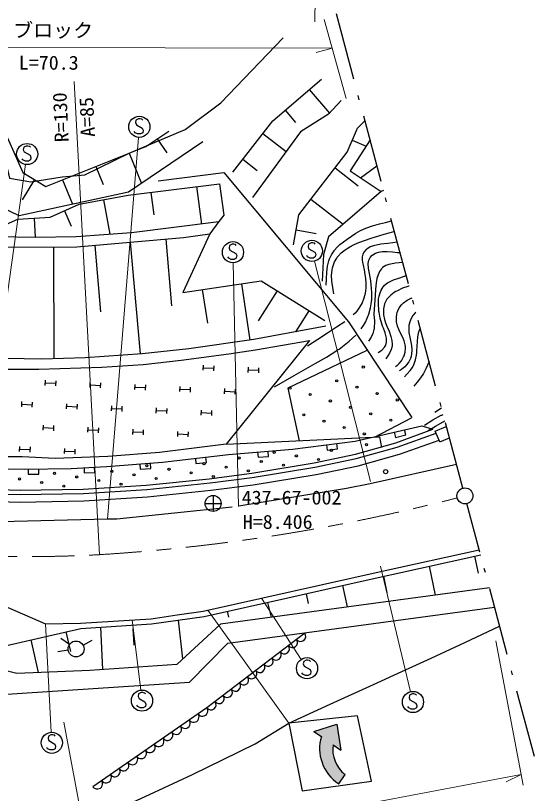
# Model space of a CAD drawing. Units: millimetres, scale not verified. Extents: x 40000 to 680000, y 20000 to 380000.
# Drawn here: x 216054 to 265069, y 242784 to 316309 of the extents above; entities that cross this region are included whole.
import ezdxf
from ezdxf.enums import TextEntityAlignment as Align

# ---------------------------------------------------------------- set-up
doc = ezdxf.new("R2010")
doc.units = ezdxf.units.MM
doc.header["$LTSCALE"] = 1000
doc.linetypes.add('USER1', pattern=[8.2, 4, -1.4, 1.4, -1.4])
doc.linetypes.add('USER3', pattern=[10, 6.4, -1.6, 0.4, -1.6])
for name, color, linetype, lineweight in [('M-BGD', 7, 'Continuous', 25), ('M-BMK', 2, 'USER1', 13), ('M-BMK-ROW', 30, 'Continuous', 25), ('M-BMK-SRVR', 3, 'Continuous', 25), ('M-OTRS', 6, 'USER3', 25), ('M-STR-HTXT', 7, 'Continuous', 13), ('M-STR-STR3', 7, 'Continuous', 25), ('M-STR-STRC', 7, 'Continuous', 25)]:
    doc.layers.add(name, color=color, linetype=linetype, lineweight=lineweight)
doc.styles.add('ＭＳ ゴシック', font='')
doc.styles.get('ＭＳ ゴシック').set_extended_font_data('MS Gothic')

msp = doc.modelspace()

# ---------------------------------------------------------------- hatches: boundary and pattern name
at = {"layer": 'M-STR-STRC'}
msp.add_hatch(color=256, dxfattribs=at).paths.add_polyline_path([(246589, 243679), (245790, 244386), (245310, 245049), (244967, 245803), (244776, 246738), (244804, 247562), (244944, 248151), (244229, 248644), (246388, 249334), (246785, 246878), (246054, 247381), (246027, 246685), (246161, 246034), (246567, 245227), (246954, 244773), (247196, 244560)])

# ---------------------------------------------------------------- linework, layer by layer
at = {"layer": 'M-BGD'}
for p, q in [((243801, 309322), (245725, 307086)), ((241515, 307355), (242502, 306208)), ((239424, 305156), (241605, 303454)), ((229445, 304658), (230332, 303332)), ((247864, 304524), (249161, 303973)), ((226792, 303308), (227944, 300425)), ((237527, 302725), (238880, 301670)), ((223643, 302050), (224329, 300333)), ((246237, 301914), (248430, 300212)), ((248629, 300985), (250191, 302111)), ((217829, 300822), (216670, 298904)), ((220493, 300793), (221421, 298470)), ((233155, 300140), (233605, 296585)), ((228842, 299594), (229111, 297466)), ((250814, 299770), (250583, 299672)), ((224371, 298894), (224969, 295657)), ((243946, 298964), (247005, 296589)), ((220685, 297867), (221321, 296411)), ((217797, 297165), (217921, 295366)), ((242550, 296059), (244465, 295724)), ((226883, 294885), (227812, 284324)), ((230238, 295180), (230792, 288881)), ((219637, 294439), (219655, 283882)), ((223528, 294590), (224082, 288293)), ((237399, 290959), (238194, 285636)), ((233696, 290405), (234170, 287229)), ((240753, 290294), (238982, 287466)), ((243759, 288413), (242509, 286415)), ((256292, 279213), (255650, 278779)), ((255700, 277036), (256723, 277467)), ((256814, 277250), (256723, 277467)), ((256127, 276022), (255700, 277036)), ((256127, 276022), (257039, 276406)), ((228508, 270814), (234507, 271440)), ((222489, 270431), (228508, 270814)), ((216471, 270329), (222489, 270431)), ((259423, 265203), (259767, 263602)), ((255113, 264255), (255699, 261530)), ((250803, 263307), (251139, 261746)), ((246928, 262441), (247391, 260408)), ((243498, 261657), (243709, 260730)), ((214764, 260608), (218868, 258803)), ((239867, 260843), (240191, 259436)), ((236036, 259998), (236162, 259454)), ((218868, 258803), (222190, 258872)), ((231403, 259165), (231837, 255500)), ((224064, 258492), (224266, 254488)), ((227139, 258381), (227218, 256793)), ((221146, 256858), (220315, 257414)), ((220818, 258052), (221238, 256198)), ((217487, 257290), (218186, 254207)), ((222426, 256802), (223301, 257285)), ((221028, 256323), (220041, 256167)), ((238674, 247484), (241863, 249421))]:
    msp.add_line(p, q, dxfattribs=at)
for points in [[(236579, 301510), (240372, 306371), (244944, 310306)], [(233758, 304372), (226736, 299605), (216390, 297394), (213808, 298603), (211472, 301530), (211489, 304816), (209534, 309575)], [(215077, 308333), (214798, 305894), (216739, 301480), (218919, 300164), (228367, 303937), (230524, 305379)], [(246826, 308291), (245624, 306976), (242979, 305330), (238428, 299117)], [(242300, 294630), (242801, 297488), (247383, 303390), (248344, 305658), (249058, 306360)], [(249536, 304566), (247677, 301625), (250583, 299672), (245618, 295394), (245128, 293735), (245009, 291209)], [(229539, 300691), (235721, 301472), (247511, 287371), (253498, 278303)], [(140648, 301036), (175247, 280980), (178651, 278919), (182180, 277060), (185006, 275981), (188823, 274774), (192692, 273752), (198543, 272475), (204482, 271627), (210469, 271206), (216476, 271029), (222461, 271131), (228449, 271512), (234425, 272136), (238393, 272648), (244325, 273623), (248241, 274442), (252097, 275518), (255785, 276834)], [(212611, 295446), (216282, 297060), (219313, 297268), (222057, 298467), (226685, 299322), (235312, 300413), (235731, 297442), (235262, 296828)], [(199663, 296898), (206002, 295972), (212611, 295446), (217921, 295366), (221783, 295440), (226998, 295795), (235262, 296828), (234393, 295690)], [(245402, 290837), (245416, 291439), (245454, 292066), (245526, 292609), (245658, 293138), (245682, 293208), (245716, 293301), (245908, 293706), (246154, 294082), (246165, 294097), (246188, 294127), (246426, 294403), (246699, 294664), (247034, 294926), (247394, 295183), (247788, 295459), (248206, 295735), (248650, 295985), (249131, 296207), (249762, 296426), (250434, 296609), (250996, 296750), (251580, 296894)], [(198999, 296002), (206530, 294908), (212997, 294428), (221851, 294442), (231916, 295327), (234393, 295690), (231844, 290129)], [(246105, 290013), (246010, 290595), (245935, 291208), (245912, 291729), (245953, 292276), (245991, 292474), (246042, 292668), (246187, 293041), (246387, 293389), (246445, 293471), (246518, 293566), (246826, 293889), (247175, 294168), (247385, 294307), (247627, 294448), (248043, 294658), (248485, 294851), (249638, 295265), (250874, 295641), (251332, 295770), (251791, 295896), (251816, 295903), (251843, 295910)], [(252116, 294884), (251690, 294819), (251234, 294766), (250562, 294694), (249873, 294558), (249557, 294437), (249237, 294238), (249204, 294211), (249140, 294154), (248974, 293969), (248850, 293749), (248794, 293498), (248799, 293234), (248837, 292983), (248893, 292713), (248976, 292279), (249049, 291836), (249107, 291450), (249142, 291044), (249137, 290533), (249068, 290025), (249024, 289831), (248962, 289612), (248788, 289168), (248558, 288751), (248433, 288566), (248278, 288368), (248120, 288189), (247948, 288010)], [(248704, 286685), (248909, 287001), (249106, 287340), (249274, 287699), (249416, 288088), (249575, 288671), (249675, 289266), (249694, 289456), (249708, 289678), (249712, 290104), (249685, 290546), (249604, 291222), (249475, 291939), (249386, 292396), (249359, 292870), (249383, 293038), (249432, 293201), (249565, 293442), (249749, 293650), (249777, 293674), (249815, 293706), (250040, 293848), (250328, 293953), (250731, 294012), (251160, 294009), (251651, 293967), (252143, 293921), (252258, 293914), (252376, 293909)], [(252627, 292966), (251947, 292906), (251316, 292785), (251019, 292671), (250731, 292486), (250675, 292436), (250622, 292381), (250439, 292122), (250302, 291816), (250197, 291450), (250124, 291043), (250066, 290453), (250034, 289852), (249956, 288985), (249913, 288080), (249953, 287417), (249933, 286736), (249924, 286680), (249912, 286625), (249803, 286272), (249635, 285922), (249523, 285731), (249402, 285536)], [(231844, 290129), (239250, 291236), (245262, 287471)], [(250307, 284463), (250639, 284694), (250914, 284957), (250980, 285051), (251040, 285170), (251101, 285429), (251102, 285708), (251097, 285761), (251089, 285827), (250974, 286312), (250802, 286775), (250732, 286953), (250654, 287159), (250497, 287703), (250398, 288262), (250384, 288371), (250368, 288507), (250329, 289012), (250353, 289546), (250391, 289781), (250451, 290013), (250579, 290342), (250770, 290658), (250839, 290743), (250913, 290822), (251186, 291039), (251513, 291218), (251640, 291274), (251768, 291327), (252353, 291533), (252958, 291724)], [(253222, 290732), (253165, 290717), (253106, 290702), (252615, 290535), (252118, 290298), (251973, 290215), (251830, 290126), (251497, 289881), (251208, 289592), (251130, 289490), (251049, 289364), (250916, 289069), (250832, 288734), (250813, 288581), (250804, 288428), (250826, 288008), (250914, 287567), (251012, 287251), (251133, 286942), (251333, 286474), (251516, 285979), (251606, 285599), (251632, 285215), (251628, 285143), (251618, 285054), (251535, 284738), (251382, 284412), (251217, 284142), (251037, 283875)], [(251942, 283137), (252121, 283269), (252295, 283419), (252511, 283677), (252678, 283975), (252712, 284054), (252750, 284150), (252852, 284508), (252892, 284874), (252889, 285015), (252872, 285174), (252768, 285568), (252606, 285946), (252459, 286239), (252301, 286562), (252149, 286952), (252051, 287374), (252048, 287392), (252046, 287409), (252025, 287764), (252067, 288118), (252101, 288253), (252152, 288403), (252301, 288698), (252512, 288977), (252602, 289069), (252697, 289155), (253038, 289395), (253423, 289590), (253469, 289609), (253516, 289629)], [(253875, 288284), (253844, 288255), (253812, 288224), (253595, 287974), (253414, 287683), (253289, 287365), (253213, 287002), (253193, 286682), (253212, 286362), (253319, 285754), (253444, 285122), (253481, 284707), (253455, 284295), (253418, 284105), (253353, 283898), (253204, 283590), (252989, 283290), (252832, 283122), (252660, 282969), (252500, 282849), (252330, 282731)], [(245371, 286943), (238552, 285687), (232426, 284821)], [(247169, 287372), (246365, 286847), (245529, 286302), (244606, 285698), (243646, 285069)], [(240499, 281217), (242378, 282302), (244344, 283418), (245435, 284035), (246492, 284702), (246535, 284732), (246620, 284792), (247095, 285151), (247574, 285545), (247888, 285818), (248212, 286105)], [(252788, 282149), (253062, 282440), (253331, 282756), (253537, 283053), (253709, 283384), (253843, 283782), (253925, 284222), (253946, 284421), (253960, 284620), (253988, 285047), (254013, 285501), (254046, 285957), (254145, 286420), (254209, 286577), (254291, 286723)], [(232426, 284821), (228014, 284337), (222630, 283972), (218533, 283847), (211814, 283970), (205314, 284478), (201482, 284959), (197126, 285671)], [(255120, 283609), (254976, 283265), (254815, 282916), (254578, 282489), (254298, 282063), (254001, 281671), (253679, 281275)], [(254689, 277608), (255468, 278095), (256274, 278526), (256307, 278542), (256378, 278574), (256453, 278607)], [(255036, 277104), (255730, 277503), (256453, 277916), (256531, 277960), (256613, 278006)], [(235936, 275810), (250418, 276475), (250610, 275483)], [(234507, 271440), (238494, 271955), (244454, 272934), (248407, 273761), (252309, 274851), (256060, 276189)], [(184775, 275319), (188628, 274101), (192527, 273071), (198419, 271785), (204408, 270930), (210434, 270507), (216471, 270329)], [(222190, 258872), (228853, 259303), (231332, 259660), (233781, 260013), (250695, 263795), (259862, 265812)], [(212424, 256132), (222222, 258373), (228905, 258805), (233872, 259521), (241782, 261265), (248607, 262824), (259991, 265328)], [(260819, 262222), (235416, 258792), (231276, 254984), (223068, 254403), (216159, 254126), (214651, 254510)], [(211405, 253981), (214267, 252102), (232494, 253295), (236108, 256993), (261304, 260401)], [(241863, 249421), (245786, 251209), (249865, 253070), (252544, 254297), (255327, 255581), (258494, 257059), (261782, 258607)], [(224805, 240873), (228714, 242670), (232761, 244576), (235665, 245991), (238674, 247484)]]:
    msp.add_lwpolyline(points, dxfattribs=at)
msp.add_circle((221769, 256440), 750, dxfattribs=at)
at = {"layer": 'M-BMK'}
for centre, radius, start, end in [((217068, 395167), 130000, 244.94214, 273.04352), ((212777, 445002), 180000, 273.56525, 284.47797)]:
    msp.add_arc(centre, radius, start, end, dxfattribs=at)
at = {"layer": 'M-BMK-ROW'}
msp.add_lwpolyline([(192670, 309106), (192998, 310443), (193500, 312152), (194284, 314602), (202202, 315123), (203587, 314950), (207399, 315277), (208033, 317847), (210323, 320933), (212606, 323658), (214523, 320066), (214994, 312652), (214876, 306782), (215081, 302694), (215468, 300938), (217500, 300596), (220448, 301075), (222601, 301253), (226792, 303308), (232079, 305543), (235437, 308058), (241339, 314203)], dxfattribs=at)
at = {"layer": 'M-BMK-SRVR'}
for p, q in [((234714, 270946), (234714, 269446)), ((233964, 270196), (235464, 270196))]:
    msp.add_line(p, q, dxfattribs=at)
for centre in [(258504, 270907), (234714, 270196)]:
    msp.add_circle(centre, 750, dxfattribs=at)
at = {"layer": 'M-OTRS'}
for p, q in [((258311, 271632), (242553, 330775)), ((265069, 246269), (258697, 270183))]:
    msp.add_line(p, q, dxfattribs=at)
at = {"layer": 'M-STR-HTXT'}
for p, q in [((244313, 315724), (244399, 320976)), ((247270, 308468), (245208, 315933)), ((245954, 313231), (182570, 313379)), ((245954, 313231), (244453, 312814)), ((223971, 265351), (221592, 310082)), ((224753, 268705), (227665, 304797)), ((212249, 268516), (217007, 302229)), ((237126, 269918), (236610, 292939)), ((249594, 272267), (244291, 293095)), ((250520, 264254), (253360, 252401)), ((239295, 261246), (243046, 255458)), ((234210, 260109), (241863, 249421)), ((227083, 259189), (227876, 252550)), ((218868, 258803), (219425, 248571)), ((261430, 257202), (263995, 243581)), ((223181, 235897), (220616, 249518)), ((263810, 244564), (222996, 236880)), ((263810, 244564), (262413, 243874))]:
    msp.add_line(p, q, dxfattribs=at)
at = {"layer": 'M-STR-STR3'}
for p, q in [((233786, 282782), (233808, 283262)), ((234785, 282736), (234807, 283215)), ((233797, 283022), (234796, 282975)), ((238024, 282584), (238046, 283063)), ((238035, 282824), (239034, 282777)), ((239023, 282537), (239045, 283017)), ((218854, 281357), (218876, 281837)), ((219853, 281311), (219875, 281790)), ((223092, 281159), (223114, 281639)), ((218865, 281597), (219864, 281550)), ((223103, 281399), (224102, 281352)), ((224091, 281112), (224113, 281592)), ((227330, 280961), (227352, 281440)), ((227341, 281200), (228340, 281154)), ((228329, 280914), (228351, 281394)), ((231568, 280762), (231590, 281242)), ((231579, 281002), (232578, 280956)), ((232567, 280716), (232589, 281195)), ((235806, 280564), (235828, 281044)), ((236805, 280517), (236827, 280997)), ((235817, 280804), (236816, 280757)), ((216636, 279337), (216658, 279817)), ((216647, 279577), (217646, 279530)), ((217634, 279291), (217657, 279770)), ((220874, 279139), (220896, 279619)), ((221872, 279092), (221895, 279572)), ((225112, 278941), (225134, 279420)), ((220885, 279379), (221884, 279332)), ((225123, 279181), (226122, 279134)), ((226111, 278894), (226133, 279374)), ((229350, 278743), (229372, 279222)), ((229361, 278982), (230360, 278936)), ((230349, 278696), (230371, 279175)), ((233588, 278544), (233610, 279024)), ((233599, 278784), (234598, 278737)), ((234587, 278498), (234609, 278977)), ((249952, 276463), (253471, 278289)), ((218655, 277119), (218678, 277599)), ((218667, 277359), (219666, 277312)), ((219654, 277073), (219677, 277552)), ((222894, 276921), (222916, 277400)), ((223892, 276874), (223915, 277354)), ((227131, 276723), (227154, 277202)), ((222905, 277161), (223904, 277114)), ((227143, 276963), (228142, 276916)), ((228130, 276676), (228153, 277156)), ((231370, 276524), (231392, 277004)), ((231381, 276764), (232380, 276717)), ((232368, 276478), (232391, 276957)), ((216437, 275099), (216460, 275579)), ((216449, 275339), (217447, 275292)), ((217436, 275053), (217459, 275532)), ((220675, 274901), (220698, 275381)), ((220687, 275141), (221685, 275094)), ((221674, 274854), (221697, 275334)), ((222447, 271550), (228402, 271931))]:
    msp.add_line(p, q, dxfattribs=at)
for points in [[(214066, 282883), (218257, 282871), (224199, 283076), (228103, 283341), (231709, 283736), (236205, 284333), (238712, 284699), (243819, 285610), (235936, 275810), (229648, 275018), (224776, 274634), (219807, 274444), (216667, 274590), (210816, 274610)], [(249240, 284662), (241775, 281103), (242829, 276123)], [(183856, 278100), (186078, 277478), (191800, 276128), (195930, 275318), (199346, 274760), (202683, 274311), (207553, 273824), (212273, 273539), (216859, 273440), (221322, 273509), (224634, 273684), (229928, 274085), (236157, 274825)], [(228402, 271931), (234355, 272525), (238373, 273069), (244269, 274038), (248155, 274840), (251982, 275920), (255483, 277209)], [(236157, 274825), (242202, 275330), (248144, 276077), (254418, 277527), (255483, 277209)], [(251830, 276929), (251943, 276442), (252917, 276667), (252805, 277154)], [(185176, 276365), (188925, 275183), (192777, 274162), (198593, 272876), (204536, 272006), (210490, 271636), (216495, 271439), (222447, 271550)], [(245414, 275734), (245476, 275238), (246468, 275362), (246406, 275859)], [(238915, 275056), (238957, 274557), (239953, 274640), (239912, 275139)], [(233039, 274455), (233098, 273958), (234091, 274076), (234032, 274573)], [(222520, 273572), (222546, 273073), (223545, 273126), (223519, 273625)], [(227788, 273922), (227826, 273424), (228823, 273499), (228785, 273998)], [(257716, 273865), (249550, 272062), (247328, 271611), (237153, 269931)], [(217243, 273446), (217251, 272946), (218250, 272961), (218243, 273461)], [(236510, 269849), (225618, 268702), (224753, 268705), (214662, 268461), (212249, 268516), (203816, 269130), (199802, 269642), (192992, 270790), (187626, 271937)], [(243367, 257933), (234126, 250873), (223361, 243424)]]:
    msp.add_lwpolyline(points, dxfattribs=at)
for centre, radius in [((248903, 283089), 100), ((246393, 281786), 100), ((241976, 281088), 100), ((248300, 281182), 100), ((243882, 280484), 100), ((250206, 280578), 100), ((245789, 279880), 100), ((252113, 279975), 100), ((243278, 278577), 100), ((247696, 279276), 100), ((249602, 278672), 100), ((245185, 277973), 100), ((251509, 278068), 100), ((247092, 277369), 100), ((248998, 276765), 100), ((249199, 275753), 100), ((240483, 275027), 100), ((245888, 275219), 100), ((237172, 274493), 100), ((239265, 274151), 100), ((242577, 274685), 100), ((244670, 274343), 100), ((228455, 273767), 100), ((230549, 273425), 100), ((233860, 273959), 100), ((235954, 273617), 100), ((241359, 273809), 100), ((219739, 273042), 100), ((221833, 272700), 100), ((225144, 273234), 100), ((227238, 272892), 100), ((232643, 273084), 100), ((234736, 272742), 100), ((238048, 273275), 100), ((251012, 273199), 200), ((216428, 272508), 100), ((218522, 272166), 100), ((223926, 272358), 100), ((226020, 272016), 100), ((229331, 272550), 100), ((220615, 271824), 100)]:
    msp.add_circle(centre, radius, dxfattribs=at)
for centre, radius, start, end in [((242212, 257050), 485, 217.37988, 37.37988), ((242982, 257638), 485, 217.37988, 37.37988), ((241442, 256462), 485, 217.37988, 37.37988), ((240672, 255873), 485, 217.37988, 37.37988), ((239902, 255285), 485, 217.37988, 37.37988), ((238362, 254108), 485, 217.37988, 37.37988), ((239132, 254697), 485, 217.37988, 37.37988), ((237592, 253520), 485, 217.37988, 37.37988), ((236822, 252932), 485, 217.37988, 37.37988), ((236052, 252343), 485, 217.37988, 37.37988), ((234511, 251167), 485, 217.37988, 37.37988), ((235281, 251755), 485, 217.37988, 37.37988), ((233712, 250586), 504, 214.67792, 34.67795), ((232884, 250013), 504, 214.67792, 34.67795), ((232056, 249440), 504, 214.67792, 34.67795), ((230400, 248294), 504, 214.67792, 34.67795), ((231228, 248867), 504, 214.67792, 34.67795), ((229572, 247721), 504, 214.67792, 34.67795), ((228744, 247148), 504, 214.67792, 34.67795), ((227916, 246575), 504, 214.67792, 34.67795), ((226259, 245430), 504, 214.67792, 34.67795), ((227088, 246003), 504, 214.67792, 34.67795), ((225431, 244857), 504, 214.67792, 34.67795), ((224603, 244284), 504, 214.67792, 34.67795), ((223775, 243711), 504, 214.67792, 34.67795)]:
    msp.add_arc(centre, radius, start, end, dxfattribs=at)
at = {"layer": 'M-STR-STRC'}
for p, q in [((244229, 248644), (244944, 248151)), ((246054, 247381), (246786, 246878)), ((246589, 243679), (247196, 244560))]:
    msp.add_line(p, q, dxfattribs=at)
for points in [[(228066, 306434), (227986, 306514), (227826, 306554), (227666, 306554), (227425, 306434), (227386, 306194), (227465, 305994), (228026, 305674), (228106, 305474), (228065, 305234), (227866, 305114), (227586, 305114), (227345, 305234), (227265, 305354)], [(217466, 303859), (217386, 303939), (217226, 303979), (217066, 303979), (216826, 303859), (216786, 303619), (216866, 303419), (217426, 303099), (217506, 302899), (217466, 302659), (217266, 302539), (216986, 302539), (216746, 302659), (216666, 302779)], [(236908, 294578), (236828, 294658), (236668, 294698), (236508, 294698), (236268, 294578), (236228, 294338), (236308, 294138), (236868, 293818), (236948, 293618), (236908, 293378), (236708, 293258), (236428, 293258), (236188, 293378), (236108, 293498)], [(244364, 294704), (244285, 294784), (244124, 294824), (243964, 294824), (243724, 294704), (243685, 294464), (243765, 294264), (244325, 293944), (244405, 293744), (244365, 293504), (244165, 293384), (243885, 293384), (243644, 293504), (243565, 293624)], [(243910, 255259), (243830, 255339), (243670, 255379), (243510, 255379), (243270, 255259), (243230, 255019), (243310, 254819), (243870, 254499), (243950, 254299), (243910, 254059), (243710, 253939), (243430, 253939), (243190, 254059), (243110, 254179)], [(228315, 252197), (228235, 252277), (228075, 252317), (227915, 252317), (227675, 252197), (227635, 251957), (227715, 251757), (228275, 251437), (228355, 251237), (228315, 250997), (228115, 250877), (227835, 250877), (227595, 250997), (227515, 251117)], [(253913, 252068), (253833, 252148), (253673, 252188), (253513, 252188), (253273, 252069), (253233, 251829), (253313, 251628), (253873, 251308), (253953, 251109), (253913, 250868), (253713, 250749), (253433, 250749), (253193, 250868), (253113, 250988)], [(244229, 248644), (246388, 249334), (246786, 246878)], [(219799, 248213), (219719, 248293), (219559, 248333), (219399, 248333), (219159, 248213), (219119, 247973), (219199, 247773), (219759, 247453), (219839, 247253), (219799, 247013), (219599, 246893), (219319, 246893), (219079, 247013), (218999, 247133)]]:
    msp.add_lwpolyline(points, dxfattribs=at)
msp.add_lwpolyline([(243118, 243031), (249675, 243960), (248363, 250119), (241863, 249421)], close=True, dxfattribs=at)
for centre in [(227746, 305794), (217146, 303219), (236588, 293938), (244045, 294064), (243590, 254619), (227995, 251557), (253593, 251428), (219479, 247573)]:
    msp.add_circle(centre, 1000, dxfattribs=at)
for centre, major_axis, ratio, start_param, end_param in [((248690, 246749), (-3310, 2279), 0.925573, 0.263487, 1.573485), ((248960, 246722), (2483, -1709), 0.92555, 3.548863, 4.636939)]:
    msp.add_ellipse(centre, major_axis=major_axis, ratio=ratio, start_param=start_param, end_param=end_param, dxfattribs=at)

# ---------------------------------------------------------------- texts
at = {"layer": 'M-BMK-SRVR', "style": 'ＭＳ ゴシック', "width": 1.05}
for s, p in [('437-67-002', (237414, 269696)), ('H=8.406', (237514, 267396))]:
    msp.add_text(s, height=1320, dxfattribs=at).set_placement(p, align=Align.BOTTOM_LEFT)
at = {"layer": 'M-STR-HTXT', "style": 'ＭＳ ゴシック', "width": 1.05}
for s, rotation, p in [('ブロック', 359.9, (215819, 313868)), ('L=70.3', 359.9, (216357, 310803)), ('R=130', 92.6, (221476, 304385)), ('A=85', 92.6, (223948, 304880))]:
    msp.add_text(s, height=1320, rotation=rotation, dxfattribs=at).set_placement(p, align=Align.BOTTOM_LEFT)

doc.saveas('drawing.dxf')
